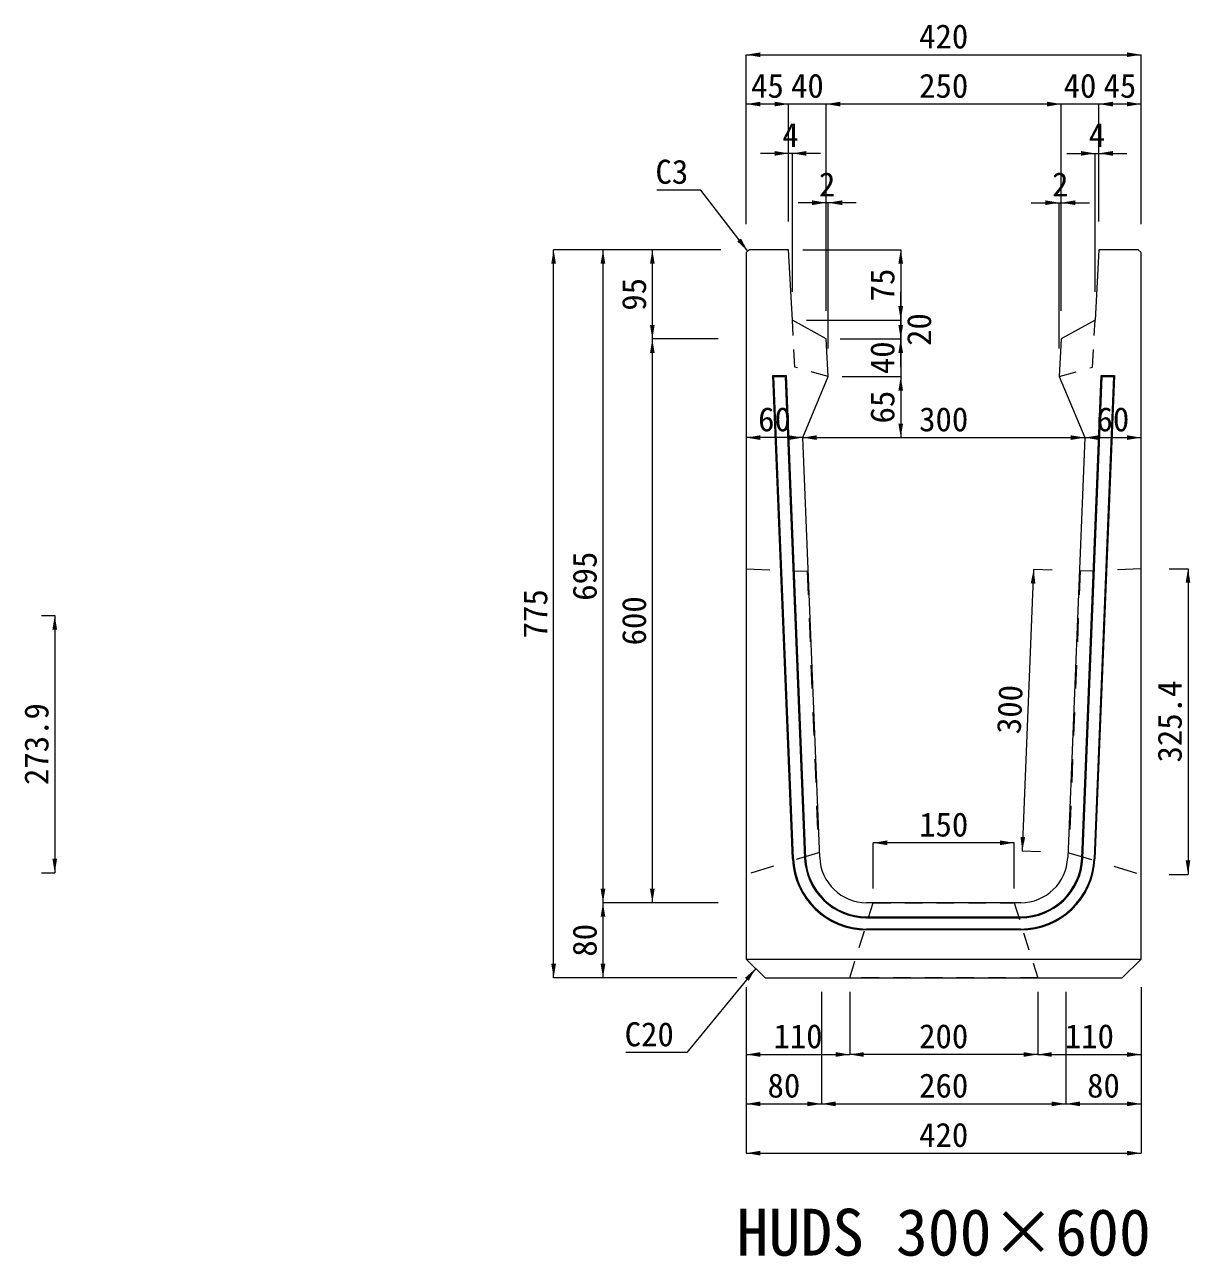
# Model space of a CAD drawing. Units: millimetres at full size. Extents: x 127218 to 153459, y 69919 to 78768.
# Drawn here: x 132201 to 133441, y 74377 to 75688 of the extents above; entities that cross this region are included whole.
import ezdxf
from ezdxf.enums import TextEntityAlignment as Align

# ---------------------------------------------------------------- set-up
doc = ezdxf.new("R2010")
doc.units = ezdxf.units.MM
doc.header["$LTSCALE"] = 25
doc.linetypes.add('USER1', pattern=[2, 1, -1])
doc.linetypes.add('USER2', pattern=[1.35, 0.75, -0.6])
for name, color, linetype, lineweight in [('0_2', 7, 'USER1', 9), ('寸法線', 7, 'Continuous', 9), ('引出線', 4, 'Continuous', 9), ('本体', 2, 'Continuous', 13), ('目地', 102, 'Continuous', 5)]:
    doc.layers.add(name, color=color, linetype=linetype, lineweight=lineweight)
doc.layers.add('文字', color=7, linetype='Continuous')
doc.styles.add('ＭＳ ゴシック', font='')
doc.styles.get('ＭＳ ゴシック').set_extended_font_data('MS Gothic')

# ---------------------------------------------------------------- blocks, each defined once
blk = doc.blocks.new('filled_arrow')
at = {"color": 0, "linetype": 'Continuous', "lineweight": -2}
blk.add_solid([(7.5, 1.25), (0, 0), (7.5, -1.25)], dxfattribs=at)

msp = doc.modelspace()

# ---------------------------------------------------------------- linework, layer by layer
at = {"layer": '0_2'}
for p, q in [((132968.5, 75108.96), (133033.24, 75106.19)), ((133033.24, 75106.19), (133045.36, 74806.44)), ((133323.75, 75106.19), (133311.64, 74806.44)), ((133388.5, 75108.96), (133323.75, 75106.19)), ((133045.36, 74806.44), (132968.5, 74783.56)), ((133311.64, 74806.44), (133388.5, 74783.56))]:
    msp.add_line(p, q, dxfattribs=at)
at = {"layer": '寸法線'}
for p, q in [((132968.5, 75655.96), (133388.5, 75655.96)), ((132968.5, 75475.46), (132968.5, 75655.96)), ((133388.5, 75475.46), (133388.5, 75655.96)), ((133013.5, 75603.46), (132968.5, 75603.46)), ((132968.5, 75475.46), (132968.5, 75603.46)), ((133083.5, 75603.46), (132983.5, 75603.46)), ((133013.5, 75478.46), (133013.5, 75603.46)), ((133013.5, 75478.46), (133013.5, 75603.46)), ((133303.5, 75603.46), (133053.5, 75603.46)), ((133053.5, 75383.46), (133053.5, 75603.46)), ((133053.5, 75383.46), (133053.5, 75603.46)), ((133373.5, 75603.46), (133273.5, 75603.46)), ((133303.5, 75383.46), (133303.5, 75603.46)), ((133303.5, 75383.46), (133303.5, 75603.46)), ((133388.5, 75603.46), (133343.5, 75603.46)), ((133343.5, 75478.46), (133343.5, 75603.46)), ((133343.5, 75478.46), (133343.5, 75603.46)), ((133388.5, 75475.46), (133388.5, 75603.46)), ((133047.5, 75550.96), (132983.5, 75550.96)), ((133013.5, 75478.46), (133013.5, 75550.96)), ((133017.5, 75403.46), (133017.5, 75550.96)), ((133309.5, 75550.96), (133373.5, 75550.96)), ((133339.5, 75403.46), (133339.5, 75550.96)), ((133343.5, 75478.46), (133343.5, 75550.96)), ((133085.5, 75498.46), (133023.5, 75498.46)), ((133053.5, 75383.46), (133053.5, 75498.46)), ((133055.5, 75343.46), (133055.5, 75498.46)), ((133271.5, 75498.46), (133333.5, 75498.46)), ((133301.5, 75343.46), (133301.5, 75498.46)), ((133303.5, 75383.46), (133303.5, 75498.46)), ((132763.5, 74673.46), (132763.5, 75448.46)), ((132941.5, 75448.46), (132763.5, 75448.46)), ((132816, 75448.46), (132816, 74753.46)), ((132941.5, 75448.46), (132816, 75448.46)), ((132868.5, 75448.46), (132868.5, 75353.46)), ((132941.5, 75448.46), (132868.5, 75448.46)), ((133028.5, 75448.46), (133132.78, 75448.46)), ((133132.78, 75448.46), (133132.78, 75373.46)), ((133132.78, 75323.46), (133132.78, 75403.46)), ((133132.78, 75383.46), (133132.78, 75283.46)), ((133032.5, 75373.46), (133132.78, 75373.46)), ((133032.5, 75373.46), (133132.78, 75373.46)), ((132868.5, 75353.46), (132868.5, 74753.46)), ((132938.5, 75353.46), (132868.5, 75353.46)), ((132938.5, 75353.46), (132868.5, 75353.46)), ((133068.5, 75353.46), (133132.78, 75353.46)), ((133068.5, 75353.46), (133132.78, 75353.46)), ((133070.5, 75313.46), (133132.78, 75313.46)), ((133070.5, 75313.46), (133132.78, 75313.46)), ((133132.78, 75313.46), (133132.78, 75248.46)), ((133028.5, 75248.46), (132968.5, 75248.46)), ((133028.5, 75248.46), (133328.5, 75248.46)), ((133043.5, 75248.46), (133132.78, 75248.46)), ((133328.5, 75248.46), (133388.5, 75248.46)), ((133274.19, 75108.2), (133262.08, 74808.44)), ((133293.77, 75107.41), (133274.19, 75108.2)), ((133418.5, 75108.96), (133438.42, 75108.96)), ((133438.42, 75108.96), (133438.42, 74783.56)), ((132218.5, 75059.21), (132232.76, 75059.21)), ((132232.76, 75059.21), (132232.76, 74785.32)), ((133253.5, 74817.19), (133103.5, 74817.19)), ((133103.5, 74768.46), (133103.5, 74817.19)), ((133253.5, 74768.46), (133253.5, 74817.19)), ((133281.66, 74807.65), (133262.08, 74808.44)), ((132218.5, 74785.32), (132232.76, 74785.32)), ((133418.5, 74783.56), (133438.42, 74783.56)), ((132816, 74753.46), (132816, 74673.46)), ((132938.5, 74753.46), (132816, 74753.46)), ((132938.5, 74753.46), (132816, 74753.46)), ((132938.5, 74753.46), (132868.5, 74753.46)), ((132958.5, 74673.46), (132763.5, 74673.46)), ((132958.5, 74673.46), (132816, 74673.46)), ((132968.5, 74663.46), (132968.5, 74539.38)), ((132968.5, 74663.46), (132968.5, 74486.88)), ((132968.5, 74663.46), (132968.5, 74591.88)), ((133048.5, 74658.46), (133048.5, 74539.38)), ((133078.5, 74658.46), (133078.5, 74591.88)), ((133278.5, 74658.46), (133278.5, 74591.88)), ((133308.5, 74658.46), (133308.5, 74539.38)), ((133388.5, 74663.46), (133388.5, 74539.38)), ((133388.5, 74663.46), (133388.5, 74486.88)), ((133388.5, 74663.46), (133388.5, 74591.88)), ((133048.5, 74643.46), (133048.5, 74539.38)), ((133078.5, 74643.46), (133078.5, 74591.88)), ((133278.5, 74643.46), (133278.5, 74591.88)), ((133308.5, 74643.46), (133308.5, 74539.38)), ((132968.5, 74591.88), (133078.5, 74591.88)), ((133278.5, 74591.88), (133078.5, 74591.88)), ((133278.5, 74591.88), (133388.5, 74591.88)), ((132968.5, 74539.38), (133048.5, 74539.38)), ((133048.5, 74539.38), (133308.5, 74539.38)), ((133308.5, 74539.38), (133388.5, 74539.38)), ((132968.5, 74486.88), (133388.5, 74486.88))]:
    msp.add_line(p, q, dxfattribs=at)
at = {"layer": '引出線'}
for points in [[(132970, 75446.96), (132920.12, 75511.83), (132873.46, 75511.83)], [(132978.5, 74683.46), (132905.2, 74593.86), (132840.31, 74593.86)]]:
    msp.add_lwpolyline(points, dxfattribs=at)
at = {"layer": '本体'}
for p, q in [((133046.56, 74801.44), (133028.5, 75248.46)), ((133260.48, 74753.46), (133096.52, 74753.46))]:
    msp.add_line(p, q, dxfattribs=at)
at = {"layer": '本体', "lineweight": 9}
msp.add_line((132968.5, 74693.46), (133388.5, 74693.46), dxfattribs=at)
at = {"layer": '本体'}
msp.add_lwpolyline([(133028.5, 75248.46), (133055.5, 75313.46), (133053.5, 75353.46), (133017.5, 75373.46), (133013.5, 75448.46), (132971.5, 75448.46), (132968.5, 75445.46), (132968.5, 74693.46), (132988.5, 74673.46), (133368.5, 74673.46), (133388.5, 74693.46), (133388.5, 75445.46), (133385.5, 75448.46), (133343.5, 75448.46), (133339.5, 75373.46), (133303.5, 75353.46), (133301.5, 75313.46), (133328.5, 75248.46), (133310.44, 74801.44)], dxfattribs=at)
at = {"layer": '本体', "linetype": 'USER2', "lineweight": 9}
for points in [[(133055.5, 75313.46), (133020.16, 75323.46), (133017.5, 75373.46)], [(133301.5, 75313.46), (133336.83, 75323.46), (133339.5, 75373.46)]]:
    msp.add_lwpolyline(points, dxfattribs=at)
msp.add_lwpolyline([(133103.5, 74753.46), (133253.5, 74753.46), (133278.5, 74673.46), (133078.5, 74673.46)], close=True, dxfattribs=at)
at = {"layer": '本体'}
for centre, start, end in [((133096.52, 74803.46), 182.31372, 270), ((133260.48, 74803.46), 270, 357.68628)]:
    msp.add_arc(centre, 50, start, end, dxfattribs=at)
at = {"layer": '目地'}
for p, q in [((132996.81, 75314.46), (132997.85, 75313.46)), ((133010.82, 75314.46), (133009.86, 75313.46)), ((133360.19, 75314.46), (133339.41, 74800.27)), ((133346.18, 75314.46), (133347.14, 75313.46)), ((133360.19, 75314.46), (133359.15, 75313.46)), ((133009.86, 75313.46), (133030.57, 74800.79)), ((133096.52, 74738.46), (133260.48, 74738.46)), ((133096.52, 74737.46), (133260.48, 74737.46)), ((133260.48, 74725.46), (133096.52, 74725.46)), ((133260.48, 74724.46), (133096.52, 74724.46))]:
    msp.add_line(p, q, dxfattribs=at)
for points in [[(133017.58, 74800.27), (132996.81, 75314.46), (133010.82, 75314.46), (133031.57, 74800.83)], [(133325.42, 74800.83), (133346.18, 75314.46), (133360.19, 75314.46)], [(133018.58, 74800.31), (132997.85, 75313.46), (133009.86, 75313.46)], [(133326.42, 74800.79), (133347.14, 75313.46), (133359.15, 75313.46), (133338.41, 74800.31)]]:
    msp.add_lwpolyline(points, dxfattribs=at)
for centre, radius, start, end in [((133096.52, 74803.46), 79, 182.31372, 270), ((133096.52, 74803.46), 78, 182.31372, 270), ((133096.52, 74803.46), 66, 182.31372, 270), ((133096.52, 74803.46), 65, 182.31372, 270), ((133260.48, 74803.46), 65, 270, 357.68628), ((133260.48, 74803.46), 66, 270, 357.68628), ((133260.48, 74803.46), 78, 270, 357.68628), ((133260.48, 74803.46), 79, 270, 357.68628)]:
    msp.add_arc(centre, radius, start, end, dxfattribs=at)

# ---------------------------------------------------------------- block references
at = {"layer": '寸法線', "xscale": 2, "yscale": 2}
for p in [(132968.5, 75655.96), (132968.5, 75603.46), (133053.5, 75603.46), (133053.5, 75603.46), (133343.5, 75603.46), (133343.5, 75603.46), (133017.5, 75550.96), (133343.5, 75550.96), (133055.5, 75498.46), (133303.5, 75498.46), (132968.5, 75248.46), (133028.5, 75248.46), (133328.5, 75248.46), (133103.5, 74817.19), (132968.5, 74591.88), (133078.5, 74591.88), (133278.5, 74591.88), (132968.5, 74539.38), (133048.5, 74539.38), (133308.5, 74539.38), (132968.5, 74486.88)]:
    msp.add_blockref('filled_arrow', p, dxfattribs=at)
for p, rotation in [((133388.5, 75655.96), 180), ((133013.5, 75603.46), 180), ((133013.5, 75603.46), 180), ((133303.5, 75603.46), 180), ((133303.5, 75603.46), 180), ((133388.5, 75603.46), 180), ((133013.5, 75550.96), 180), ((133339.5, 75550.96), 180), ((133053.5, 75498.46), 180), ((133301.5, 75498.46), 180), ((132763.5, 75448.46), 270), ((132816, 75448.46), 270), ((132868.5, 75448.46), 270), ((133132.78, 75448.46), 270), ((133132.78, 75373.46), 90), ((133132.78, 75373.46), 90), ((132868.5, 75353.46), 90), ((133132.78, 75353.46), 90), ((132868.5, 75353.46), 270), ((133132.78, 75353.46), 270), ((133132.78, 75313.46), 270), ((133132.78, 75313.46), 270), ((133132.78, 75248.46), 90), ((133028.5, 75248.46), 180), ((133328.5, 75248.46), 180), ((133388.5, 75248.46), 180), ((133274.19, 75108.2), 267.7), ((133438.42, 75108.96), 270), ((132232.76, 75059.21), 270), ((133253.5, 74817.19), 180), ((133262.08, 74808.44), 87.7), ((132232.76, 74785.32), 90), ((133438.42, 74783.56), 90), ((132816, 74753.46), 90), ((132868.5, 74753.46), 90), ((132816, 74753.46), 270), ((132763.5, 74673.46), 90), ((132816, 74673.46), 90), ((133078.5, 74591.88), 180), ((133278.5, 74591.88), 180), ((133388.5, 74591.88), 180), ((133048.5, 74539.38), 180), ((133308.5, 74539.38), 180), ((133388.5, 74539.38), 180), ((133388.5, 74486.88), 180)]:
    msp.add_blockref('filled_arrow', p, dxfattribs=dict(at, rotation=rotation))
at = {"layer": '引出線', "xscale": 2, "yscale": 2}
for p, rotation in [((132970, 75446.96), 127.6), ((132978.5, 74683.46), 230.7)]:
    msp.add_blockref('filled_arrow', p, dxfattribs=dict(at, rotation=rotation))

# ---------------------------------------------------------------- texts
at = {"layer": '寸法線', "style": 'ＭＳ ゴシック'}
for s, p in [('420', (133178.5, 75675.46)), ('45', (132991, 75622.96)), ('40', (133033.5, 75622.96)), ('250', (133178.5, 75622.96)), ('40', (133323.5, 75622.96)), ('45', (133366, 75622.96)), ('4', (133015.5, 75570.46)), ('4', (133341.5, 75570.46)), ('2', (133054.5, 75517.96)), ('2', (133302.5, 75517.96)), ('60', (132998.5, 75267.96)), ('300', (133178.5, 75267.96)), ('60', (133358.5, 75267.96)), ('150', (133178.5, 74836.69)), ('110', (133023.5, 74611.38)), ('200', (133178.5, 74611.38)), ('110', (133333.5, 74611.38)), ('80', (133008.5, 74558.88)), ('260', (133178.5, 74558.88)), ('80', (133348.5, 74558.88)), ('420', (133178.5, 74506.38))]:
    msp.add_text(s, height=25.63, dxfattribs=at).set_placement(p, align=Align.MIDDLE_CENTER)
for s, rotation, p in [('75', 90, (133113.28, 75410.96)), ('95', 90, (132849, 75400.96)), ('20', 90, (133152.28, 75363.46)), ('40', 90, (133113.28, 75333.46)), ('65', 90, (133113.28, 75280.96)), ('695', 90, (132796.5, 75100.96)), ('775', 90, (132744, 75060.96)), ('600', 90, (132849, 75053.46)), ('325.4', 90, (133418.92, 74946.26)), ('300', 87.686, (133248.65, 74959.11)), ('273.9', 90, (132213.26, 74922.26)), ('80', 90, (132796.5, 74713.46))]:
    msp.add_text(s, height=25.63, rotation=rotation, dxfattribs=at).set_placement(p, align=Align.MIDDLE_CENTER)
at = {"layer": '引出線', "style": 'ＭＳ ゴシック'}
for s, p in [('C3', (132889.29, 75544.23)), ('C20', (132865.25, 74626.26))]:
    msp.add_text(s, height=25.63, dxfattribs=at).set_placement(p, align=Align.TOP_CENTER)
at = {"layer": '文字', "style": 'ＭＳ ゴシック'}
msp.add_text('HUDS 300×600', height=49.84, dxfattribs=at).set_placement((133178.5, 74402.79), align=Align.MIDDLE_CENTER)

doc.saveas('drawing.dxf')
